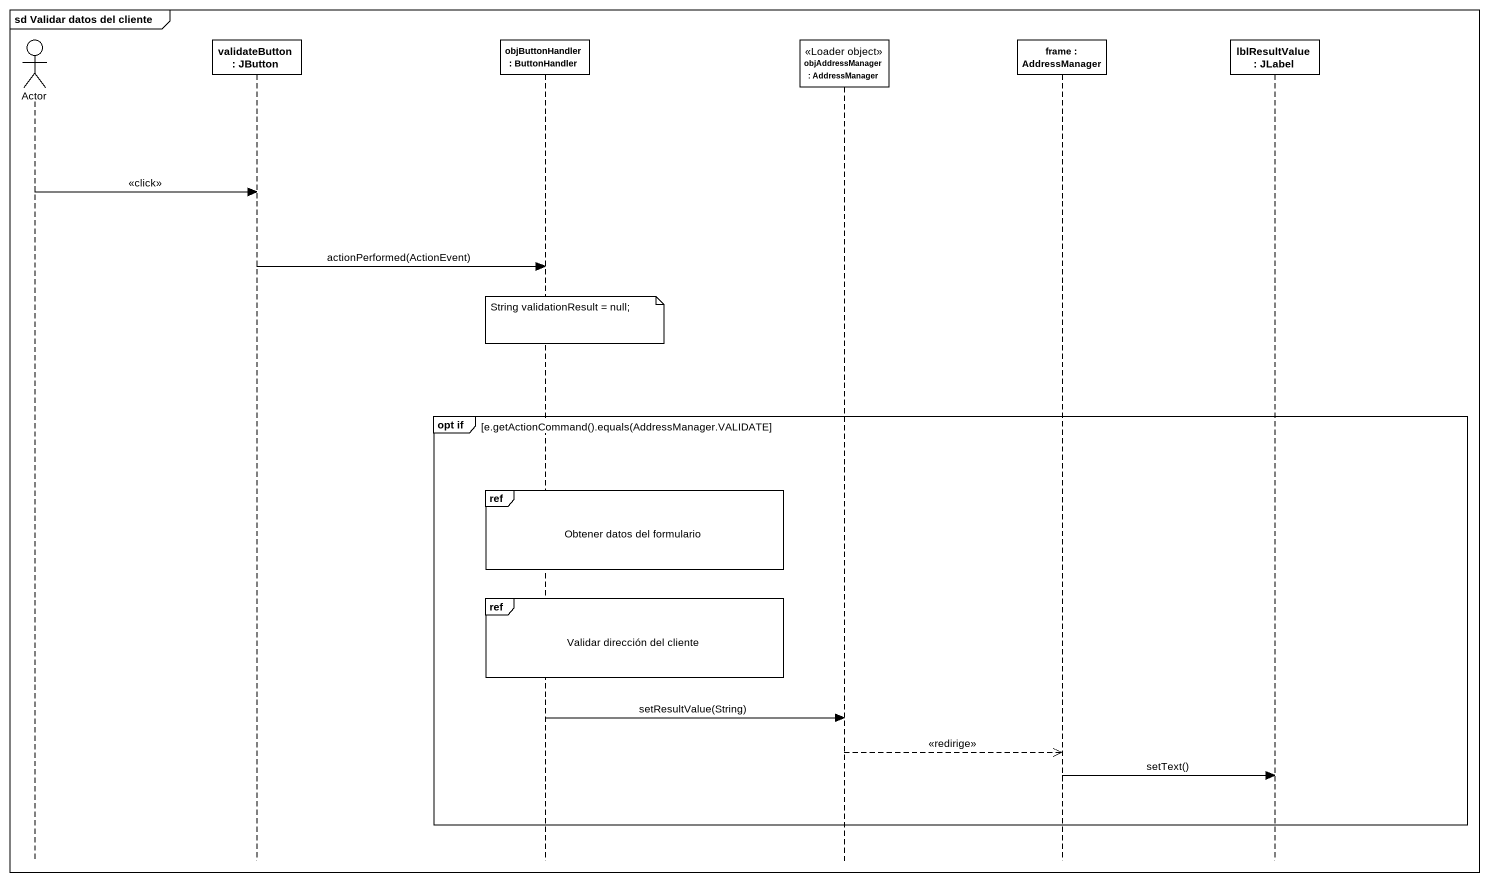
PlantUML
@startuml
mainframe sd Validar datos del cliente
hide footbox
actor "Actor" as Actor_
participant "validateButton : JButton" as validateButton
participant "objButtonHandler : ButtonHandler" as objButtonHandler
participant "objAddressManager : AddressManager" as objAddressManager <<Loader object>>
participant "frame : AddressManager" as frame_
participant "lblResultValue : JLabel" as lblResultValue

Actor_ -> validateButton : <<click>>
validateButton -> objButtonHandler : actionPerformed(ActionEvent)
note over objButtonHandler : String validationResult = null;
group opt if [e.getActionCommand().equals(AddressManager.VALIDATE]
  ref over objButtonHandler : Obtener datos del formulario
  ref over objButtonHandler : Validar dirección del cliente
  objButtonHandler -> objAddressManager : setResultValue(String)
  objAddressManager -->> frame_ : <<redirige>>
  frame_ -> lblResultValue : setText()
end
@enduml
